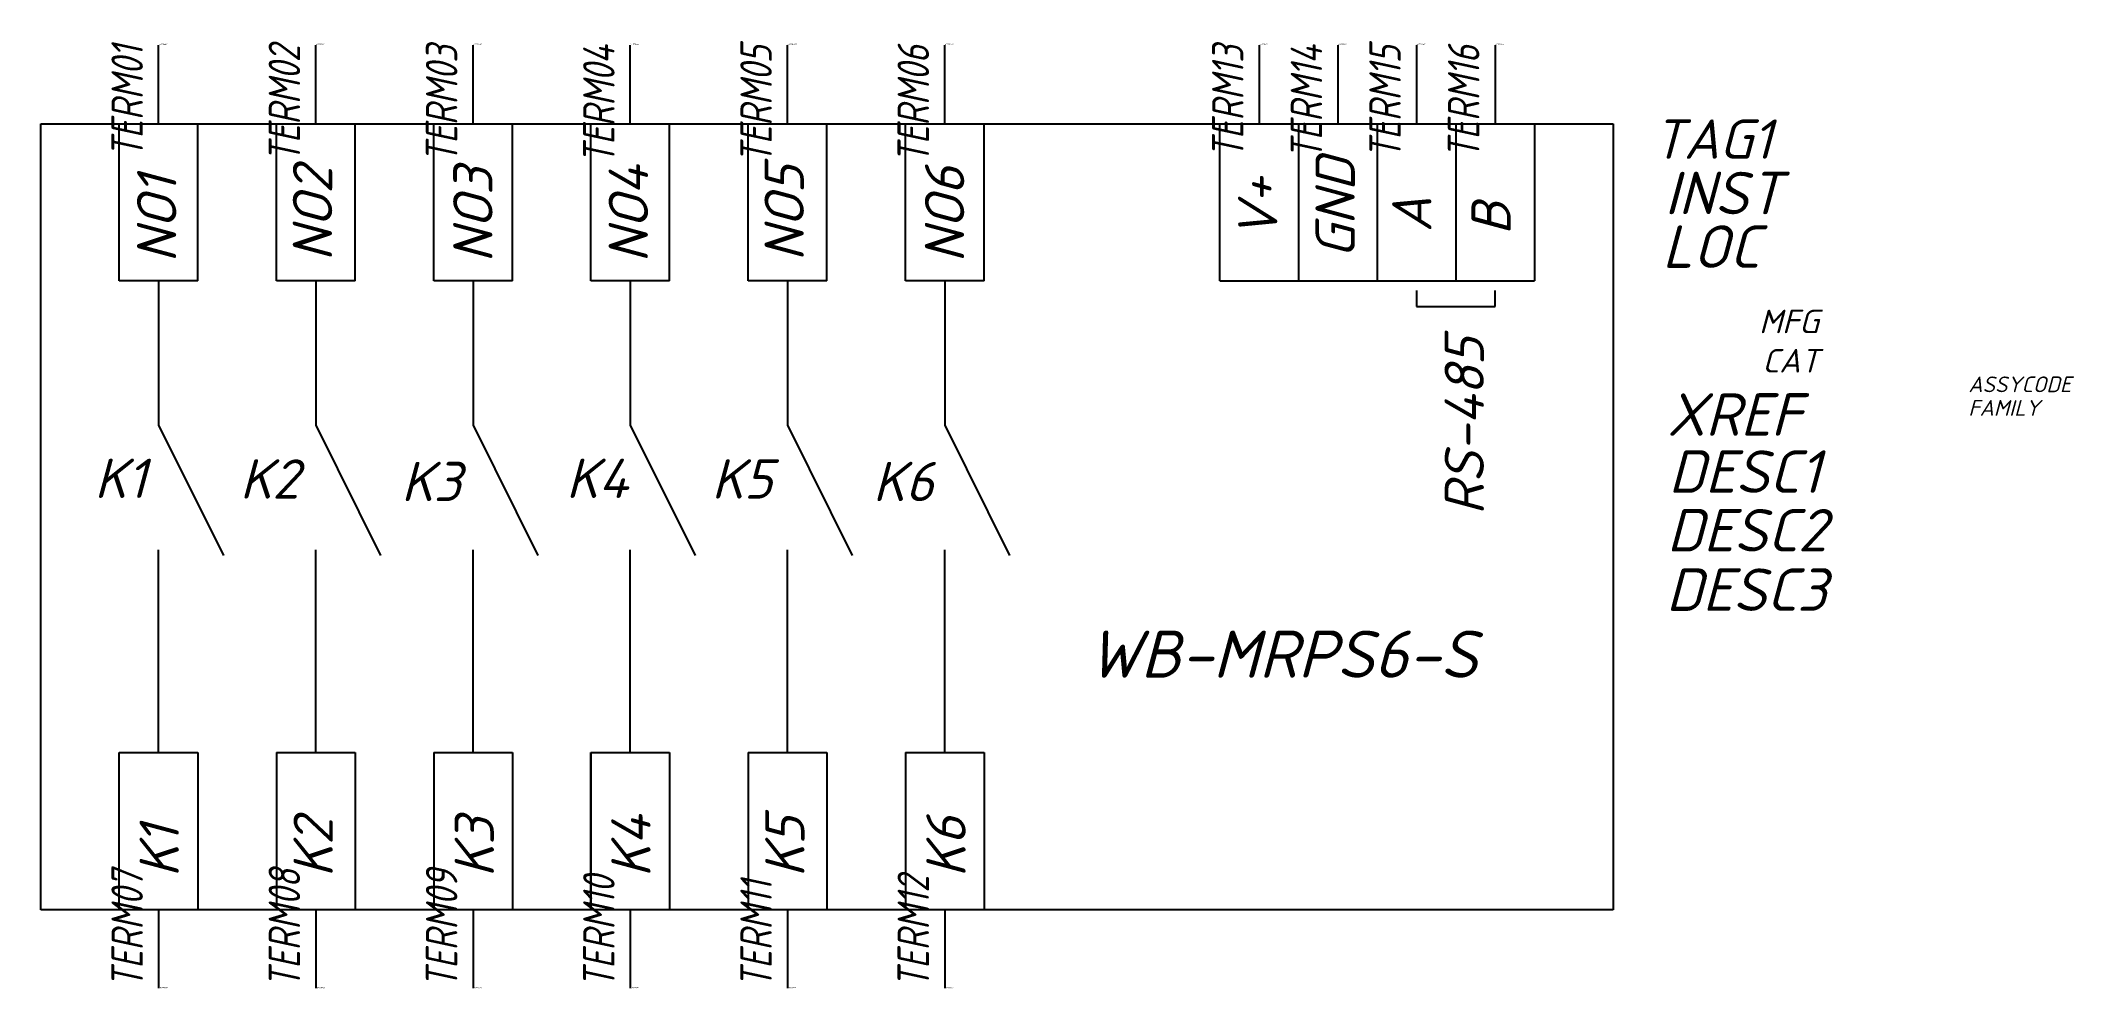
# Model space of a CAD drawing. Header units: millimetres. Extents: x -8 to 122, y -60 to 0.
import ezdxf
from ezdxf.enums import TextEntityAlignment as Align

# ---------------------------------------------------------------- set-up
doc = ezdxf.new("R2010")
doc.units = ezdxf.units.MM
doc.header["$LTSCALE"] = 6
doc.styles.add('WD_IEC', font='isocpeui.ttf', dxfattribs={"height": 2.5})
doc.styles.add('текст', font='isocpeui.ttf')

msp = doc.modelspace()

# ---------------------------------------------------------------- linework, layer by layer
for p, q in [((0, -5), (0, 0)), ((10, -5), (10, 0)), ((20, -5), (20, 0)), ((30, -5), (30, 0)), ((40, -5), (40, 0)), ((50, -5), (50, 0)), ((70, 0), (70, -5)), ((75, 0), (75, -5)), ((80, 0), (80, -5)), ((85, 0), (85, -5)), ((-7.5, -5), (92.5, -5)), ((-7.5, -55), (-7.5, -5)), ((-2.5, -15), (-2.5, -5)), ((2.5, -15), (2.5, -5)), ((7.5, -15), (7.5, -5)), ((12.5, -15), (12.5, -5)), ((17.5, -15), (17.5, -5)), ((22.5, -15), (22.5, -5)), ((27.5, -15), (27.5, -5)), ((32.5, -15), (32.5, -5)), ((37.5, -15), (37.5, -5)), ((42.5, -15), (42.5, -5)), ((47.5, -15), (47.5, -5)), ((52.5, -15), (52.5, -5)), ((67.5, -15), (67.5, -5)), ((72.5, -5), (72.5, -15)), ((77.5, -5), (77.5, -15)), ((82.5, -5), (82.5, -15)), ((87.5, -5), (87.5, -15)), ((92.5, -5), (92.5, -55)), ((2.5, -15), (-2.5, -15)), ((0, -15), (0, -24.18)), ((12.5, -15), (7.5, -15)), ((10, -15), (10, -24.18)), ((22.5, -15), (17.5, -15)), ((20, -15), (20, -24.18)), ((32.5, -15), (27.5, -15)), ((30, -15), (30, -24.18)), ((42.5, -15), (37.5, -15)), ((40, -15), (40, -24.18)), ((52.5, -15), (47.5, -15)), ((50, -15), (50, -24.18)), ((67.5, -15), (72.5, -15)), ((72.5, -15), (77.5, -15)), ((77.5, -15), (82.5, -15)), ((82.5, -15), (87.5, -15)), ((80, -15.62), (80, -16.62)), ((80, -16.62), (85, -16.62)), ((85, -16.62), (85, -15.62)), ((0, -24.18), (4.12, -32.46)), ((10, -24.18), (14.12, -32.46)), ((20, -24.18), (24.12, -32.46)), ((30, -24.18), (34.12, -32.46)), ((40, -24.18), (44.12, -32.46)), ((50, -24.18), (54.12, -32.46)), ((0, -45), (0, -32.11)), ((10, -45), (10, -32.11)), ((20, -45), (20, -32.11)), ((30, -45), (30, -32.11)), ((40, -45), (40, -32.11)), ((50, -45), (50, -32.11)), ((-2.5, -45), (2.5, -45)), ((-2.5, -55), (-2.5, -45)), ((2.5, -45), (2.5, -55)), ((7.5, -45), (12.5, -45)), ((7.5, -45), (7.5, -55)), ((12.5, -45), (12.5, -55)), ((17.5, -45), (22.5, -45)), ((17.5, -45), (17.5, -55)), ((22.5, -45), (22.5, -55)), ((27.5, -45), (27.5, -55)), ((27.5, -45), (32.5, -45)), ((27.5, -55), (27.5, -45)), ((32.5, -45), (32.5, -55)), ((37.5, -45), (42.5, -45)), ((37.5, -45), (37.5, -55)), ((42.5, -45), (42.5, -55)), ((47.5, -45), (52.5, -45)), ((47.5, -45), (47.5, -55)), ((52.5, -45), (52.5, -55)), ((92.5, -55), (-7.5, -55)), ((0, -55), (0, -60)), ((10, -55), (10, -60)), ((20, -55), (20, -60)), ((30, -55), (30, -60)), ((40, -55), (40, -60)), ((50, -55), (50, -60))]:
    msp.add_line(p, q)

# ---------------------------------------------------------------- texts
at = {"style": 'текст'}
for s, p in [('NO2', (11.04, -13.75)), ('NO3', (21.24, -13.84)), ('NO4', (31.13, -13.84)), ('NO5', (41.04, -13.75)), ('NO6', (51.24, -13.84)), ('GND', (76.08, -13.56)), ('NO1', (1.13, -13.84)), ('V+', (71.15, -12.36)), ('A', (80.95, -11.91)), ('B', (85.99, -12.09)), ('RS-485', (84.29, -29.9)), ('K2', (11.08, -52.94)), ('K3', (21.33, -52.94)), ('K4', (31.29, -52.94)), ('K5', (41.08, -52.94)), ('K6', (51.33, -52.94)), ('K1', (1.29, -52.94))]:
    msp.add_text(s, height=2.5, rotation=90, dxfattribs=at).set_placement(p)
for s, height, p in [('K1', 2.5, (-4.09, -28.81)), ('K2', 2.5, (5.16, -28.85)), ('K3', 2.5, (15.42, -29.01)), ('K4', 2.5, (25.91, -28.81)), ('K5', 2.5, (35.16, -28.85)), ('K6', 2.5, (45.42, -29.01)), ('WB-MRPS6-S', 3, (59.1, -40.24))]:
    msp.add_text(s, height=height, dxfattribs=at).set_placement(p)
at = {"style": 'WD_IEC', "width": 0.8}
for tag, p in [('TERM01', (-1, 0)), ('TERM02', (9, 0)), ('TERM03', (19, 0)), ('TERM04', (29, 0)), ('TERM05', (39, 0)), ('TERM06', (49, 0)), ('TERM13', (69, 0)), ('TERM14', (74, 0)), ('TERM15', (79, 0)), ('TERM16', (84, 0))]:
    msp.add_attdef(tag, text='', height=2, rotation=90, dxfattribs=at).set_placement(p, align=Align.RIGHT)
at = {"style": 'WD_IEC', "flags": 1}
for tag, p, height in [('X2TERM01', (0, 0), 0.08), ('X2TERM02', (10, 0), 0.08), ('X2TERM03', (20, 0), 0.08), ('X2TERM04', (30, 0), 0.08), ('X2TERM05', (40, 0), 0.08), ('X2TERM06', (50, 0), 0.08), ('X2TERM13', (70, 0), 0.08), ('X2TERM14', (75, 0), 0.08), ('X2TERM15', (80, 0), 0.08), ('X2TERM16', (85, 0), 0.08), ('X2LINK', (0, -5), 0.01), ('X2LINK', (30, -5), 0.01), ('ASSYCODE', (115.1, -22.08), 1), ('FAMILY', (115.1, -23.58), 1), ('X8TERM07', (0, -60), 0.08), ('X8TERM08', (10, -60), 0.08), ('X8TERM09', (20, -60), 0.08), ('X8TERM10', (30, -60), 0.08), ('X8TERM11', (40, -60), 0.08), ('X8TERM12', (50, -60), 0.08)]:
    msp.add_attdef(tag, p, '', height=height, dxfattribs=at)
at = {"style": 'WD_IEC'}
msp.add_attdef('TAG1', (95.03, -7.23), 'A', height=2.5, dxfattribs=at)
for tag, p in [('INST', (103.23, -10.76)), ('LOC', (101.83, -14.17)), ('XREF', (104.47, -24.85)), ('DESC1', (105.71, -28.48)), ('DESC2', (106.1, -32.21)), ('DESC3', (106.1, -35.99))]:
    msp.add_attdef(tag, text='', height=2.7, dxfattribs=at).set_placement(p, align=Align.RIGHT)
at = {"style": 'WD_IEC', "flags": 9}
for tag, text, p in [('MFG', 'Wiren Board', (105.6, -18.33)), ('CAT', 'WB-MRPS6', (105.6, -20.83))]:
    msp.add_attdef(tag, text=text, height=1.5, dxfattribs=at).set_placement(p, align=Align.RIGHT)
at = {"style": 'WD_IEC', "width": 0.8}
for tag, p in [('TERM07', (-1, -60)), ('TERM08', (9, -60)), ('TERM09', (19, -60)), ('TERM10', (29, -60)), ('TERM11', (39, -60)), ('TERM12', (49, -60))]:
    msp.add_attdef(tag, p, '', height=2, rotation=90, dxfattribs=at)

doc.saveas('drawing.dxf')
